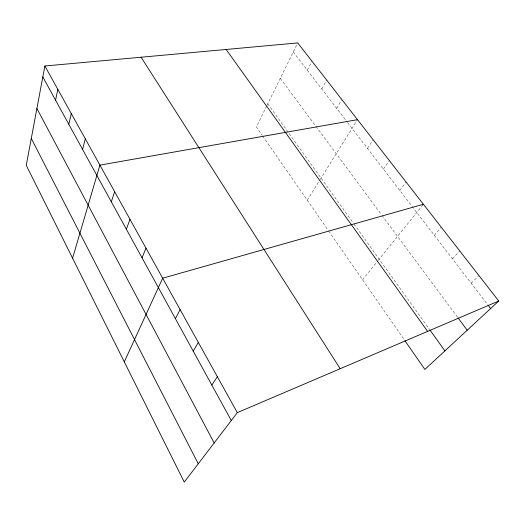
<?xml version="1.0" encoding="UTF-8"?>
<svg xmlns="http://www.w3.org/2000/svg" width="525" height="525" viewBox="0 0 525 525"><rect width="100%" height="100%" fill="white"/><g stroke="black" fill="none" stroke-linecap="round" stroke-linejoin="round"><path stroke-width="0.39" stroke-dasharray="2.62 1.97" d="M266.707 105.971L256.384 126.958L262.257 135.404M267.067 105.243L297.728 42.919M307.302 70.192L311.981 61.215M321.759 88.987L326.681 80.089M336.676 108.373L341.847 99.56M307.269 200.183L319.751 180.167M320.184 179.478L357.505 119.661M367.48 148.411L373.19 139.801M383.381 169.089L389.386 160.591M399.807 190.437L406.114 182.07M362.591 279.799L377.672 261.069M378.177 260.439L422.887 204.901M434.313 235.292L441.276 227.213M452.445 258.864L459.769 250.963M471.214 283.257L478.918 275.54M293.278 51.962L347.097 121.925M347.596 122.568L487.653 304.631M280.298 78.356L315.473 125.751M315.945 126.387L381.504 214.745M381.99 215.401L457.577 317.264M267.776 103.799L353.528 223.407M354.001 224.07L429.548 329.451M262.703 136.054L328.23 230.35M328.683 231.007L404.401 339.97"/><path stroke-width="0.79" d="M44.874 66.006L26.25 165.303L184.268 482.081L237.313 412.65L498.75 301.009L297.728 42.919L44.874 66.006L237.313 412.65M55.565 100.163L57.835 89.355M68.801 124.287L71.308 113.623M82.556 149.369L85.319 138.862M72.581 258.182L99.901 165.132L357.505 119.661M111.326 201.817L114.64 191.684M126.368 229.241L129.99 219.332M142.039 257.814L145.989 248.148M124.3 361.856L162.678 278.204L423.399 204.264M175.416 318.662L180.101 309.592M193.213 351.113L198.312 342.398M211.818 385.042L217.363 376.714M498.75 301.009L424.883 369.436L404.867 340.64M488.152 305.281L490.639 308.516M458.062 317.907L467.204 330.232M430.014 330.1L444.911 350.877M226.131 49.455L427.613 331.387M141.074 57.225L340.2 368.714M42.827 76.932L231.289 420.538M36.907 108.485L214.167 442.956M31.29 138.436L198.26 463.772"/></g></svg>
